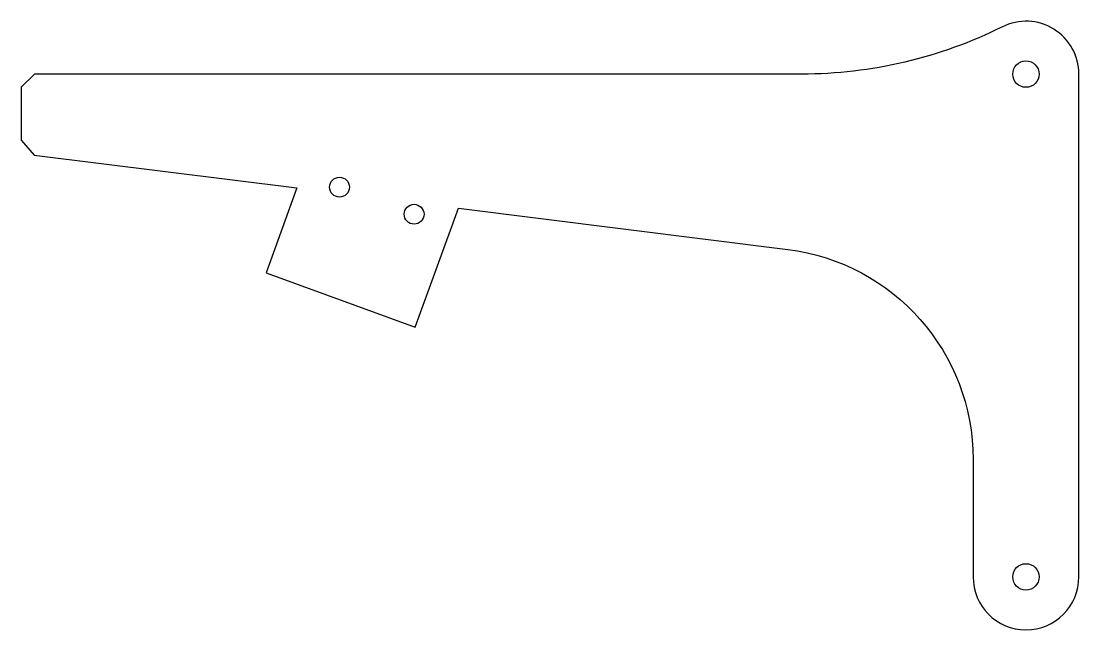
# Model space of a CAD drawing. Header units: inches. Extents: x -0.1 to 9.9, y -5.2 to 0.5.
import ezdxf

# ---------------------------------------------------------------- set-up
doc = ezdxf.new("R2010")
doc.units = ezdxf.units.IN
doc.header["$MEASUREMENT"] = 0

msp = doc.modelspace()

# ---------------------------------------------------------------- linework, layer by layer
msp.add_lwpolyline([(4.01, -1.267), (7.123, -1.656, -0.378242), (8.875, -3.641), (8.875, -4.75, 1), (9.875, -4.75), (9.875, 0, 0.557309), (9.152, 0.447, -0.116258), (7.254, 0), (0, 0), (-0.125, -0.125), (-0.125, -0.625), (-0.001, -0.766), (2.483, -1.076), (2.191, -1.879), (3.6, -2.392)], format="xyb", close=True)
for centre, radius in [((9.375, 0), 0.125), ((2.885, -1.068), 0.0938), ((3.59, -1.324), 0.0938), ((9.375, -4.75), 0.125)]:
    msp.add_circle(centre, radius)

doc.saveas('drawing.dxf')
